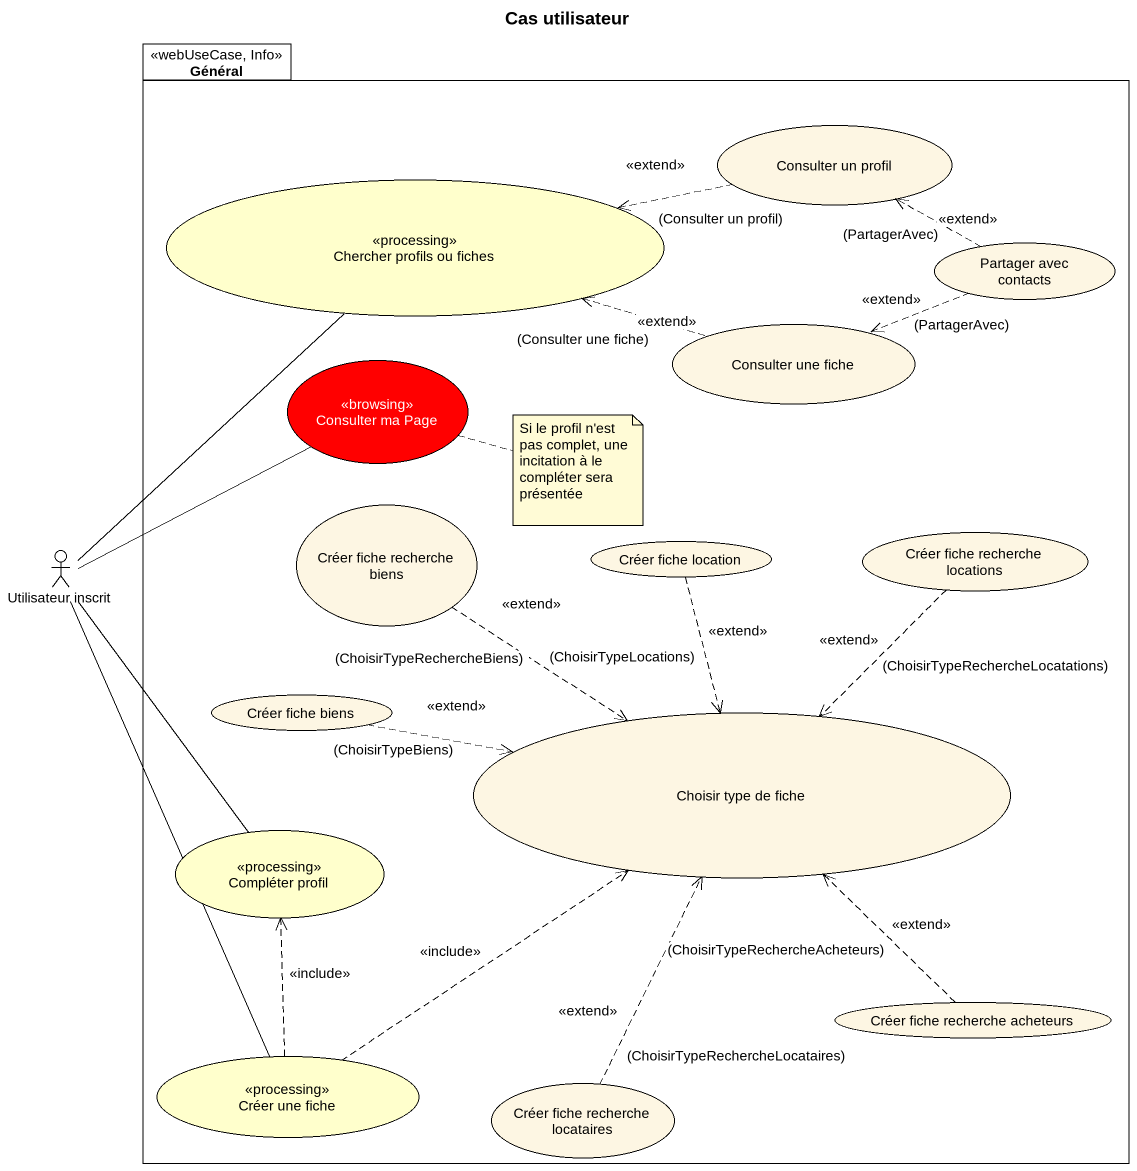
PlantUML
@startuml
title Cas utilisateur
package Général <<webUseCase, Info>> {
  usecase "Consulter un profil" as Consulter_un_profil
  usecase "Chercher profils ou fiches" as Chercher_profils_ou_fiches <<processing>> #FFFFCC
  usecase "Partager avec contacts" as Partager_avec_contacts
  usecase "Consulter ma Page" as Consulter_ma_Page <<browsing>> #FF0000
  usecase "Consulter une fiche" as Consulter_une_fiche
  usecase "Créer fiche recherche biens" as Créer_fiche_recherche_biens
  usecase "Créer fiche location" as Créer_fiche_location
  usecase "Créer fiche recherche locations" as Créer_fiche_recherche
  usecase "Créer fiche biens" as Créer_fiche_biens
  usecase "Choisir type de fiche" as Choisir_type_de_fiche
  usecase "Compléter profil" as Compléter_profil <<processing>> #FFFFCC
  usecase "Créer fiche recherche acheteurs" as Créer_fiche_recherche_2
  usecase "Créer une fiche" as Créer_une_fiche <<processing>> #FFFFCC
  usecase "Créer fiche recherche locataires" as Créer_fiche_recherche_3
}
actor "Utilisateur inscrit" as Utilisateur_inscrit
Consulter_un_profil .left.> Chercher_profils_ou_fiches : <<extend>>\n(Consulter un profil)
Partager_avec_contacts .left.> Consulter_un_profil : <<extend>>\n(PartagerAvec)
Partager_avec_contacts .left.> Consulter_une_fiche : <<extend>>\n(PartagerAvec)
Consulter_une_fiche .left.> Chercher_profils_ou_fiches : <<extend>>\n(Consulter une fiche)
Créer_fiche_recherche_biens ..> Choisir_type_de_fiche : <<extend>>\n(ChoisirTypeRechercheBiens)
Créer_fiche_location ..> Choisir_type_de_fiche : <<extend>>\n(ChoisirTypeLocations)
Créer_fiche_recherche ..> Choisir_type_de_fiche : <<extend>>\n(ChoisirTypeRechercheLocatations)
Utilisateur_inscrit -up- Chercher_profils_ou_fiches
Utilisateur_inscrit -right- Consulter_ma_Page
Utilisateur_inscrit -- Compléter_profil
Utilisateur_inscrit -- Créer_une_fiche
Créer_fiche_biens .right.> Choisir_type_de_fiche : <<extend>>\n(ChoisirTypeBiens)
Créer_fiche_recherche_2 .up.> Choisir_type_de_fiche : <<extend>>\n(ChoisirTypeRechercheAcheteurs)
Créer_une_fiche .up.> Choisir_type_de_fiche : <<include>>
Créer_une_fiche .up.> Compléter_profil : <<include>>
Créer_fiche_recherche_3 .up.> Choisir_type_de_fiche : <<extend>>\n(ChoisirTypeRechercheLocataires)
note right of Consulter_ma_Page : Si le profil n'est pas complet, une incitation à le compléter sera présentée
@enduml
